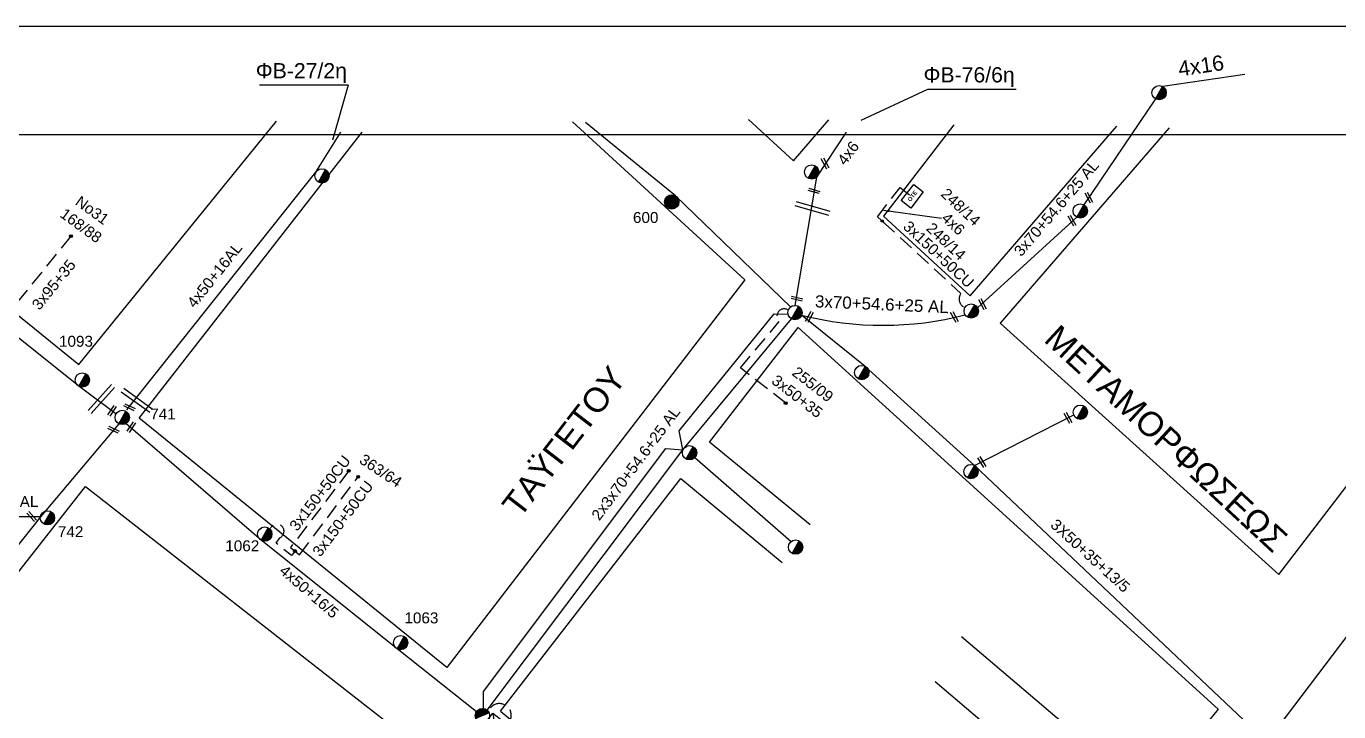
# Model space of a CAD drawing. Header units: millimetres. Extents: x 1421 to 7149, y 883 to 1925.
# Drawn here: x 6585.2 to 6801.4, y 1804.5 to 1917.4 of the extents above; entities that cross this region are included whole.
import ezdxf
from ezdxf.enums import TextEntityAlignment as Align

# ---------------------------------------------------------------- set-up
doc = ezdxf.new("R2010")
doc.units = ezdxf.units.MM
doc.linetypes.add('DASHED', pattern=[19.05, 12.7, -6.35])
for name, color, linetype in [('3X50+35+13_5', 7, 'Continuous'), ('4x50+16_5', 7, 'Continuous'), ('4x6', 7, 'SYN_LINE'), ('Pillar OTE', 7, 'Continuous'), ('Άγνωστα', 7, 'Continuous'), ('Γυμνά εναέρια ΧΤ (3Φ) 4x50AL', 7, 'Continuous'), ('Γυμνά εναέρια ΧΤ και ΦΟΠ (3Φ)   4x50+16AL', 7, 'Continuous'), ('Εναέρια παροχή ΧΤ 4x16', 7, 'SYN_LINE'), ('Επιγραφές - Σχήματα', 7, 'Continuous'), ('Καλωδια Χ.Τ 3x95+35', 7, 'DASHED'), ('Καλωδια Χ.Τ. 3x50+35', 7, 'Continuous'), ('Καλώδια ΧΤ   3x150+50CU', 7, 'DASHED'), ('Μηχανική τομή', 7, 'Continuous'), ('Στύλος Ξύλινος', 7, 'Continuous'), ('Στύλος Ξύλινος @ 1', 7, 'Continuous'), ('Στύλος ΦΜ', 7, 'Continuous'), ('Στύλος ΦΜ @ 1', 7, 'Continuous'), ('Συνδέσεις', 7, 'Continuous'), ('Συνεστραμμένα ΧΤ   3x70+54.6+25 AL', 7, 'SYN_LINE'), ('Τομή', 7, 'Continuous'), ('Υποσταθμός εναέριος 2 στύλων', 7, 'Continuous'), ('Υποσταθμός πόλεως', 7, 'Continuous'), ('Υπόβαθρο ΔΕΗ', 7, 'Continuous'), ('Υπόγεια καλώδια Παροχών ΧΤ   4x6', 7, 'DASHED')]:
    doc.layers.add(name, color=color, linetype=linetype)
doc.styles.add('arial', font='ARIAL.TTF')
doc.styles.get("Standard").update_dxf_attribs({"font": 'ARIAL.TTF'})
doc.linetypes.add('SYN_LINE', pattern='A,0.5,-0.0001,["/\\/\\/\\/",Standard,S=0.1,R=0,X=0,Y=-0.05],-0.25', length=0.7501)
doc.dimstyles.new('ISO-25', dxfattribs={"dimtxt": 2.5, "dimasz": 2.5, "dimexe": 1.25, "dimexo": 0.625, "dimtad": 1, "dimtxsty": 'Standard', "dimcen": 2.5, "dimadec": 0, "dimazin": 0, "dimtfac": 1, "dimtmove": 0, "dimatfit": 3, "dimfxl": 1, "dimarcsym": 0})

# ---------------------------------------------------------------- blocks, each defined once
blk = doc.blocks.new('ΥΠΑΡΧΩΝ ΞΥΛΙΝΟΣ ΣΤΥΛΟΣ')
at = {"layer": 'Στύλος Ξύλινος'}
h = blk.add_hatch(color=256, dxfattribs=at)
h.paths.add_polyline_path([(-2.62, 0, 0.270008), (-1.29, -2.28), (1.3, 2.27, 0.576266)])
h.paths.add_polyline_path([(-1.29, -2.28, 0.574793), (2.62, 0, 0.268822), (1.3, 2.27)])
blk.add_line((-1.29, -2.28), (1.3, 2.27), dxfattribs=at)
blk.add_circle((0, 0), 2.62, dxfattribs=at)
at = {"layer": 'Στύλος Ξύλινος', "flags": 4}
for tag, p in [('ΑΡΙΘΜΟΣ', (-4.91, 8.6)), ('ΤΥΠΟΣ', (-4.85, 3.39))]:
    blk.add_attdef(tag, p, '', height=4, dxfattribs=at)
blk = doc.blocks.new('ΥΠΑΡΧΩΝ ΤΣΙΜΕΝΤΕΝΙΟΣ ΣΤΥΛΟΣ')
at = {"layer": 'Στύλος ΦΜ'}
blk.add_hatch(color=256, dxfattribs=at).paths.add_polyline_path([(-1.29, -2.28, 0.574793), (2.62, 0, 0.268822), (1.3, 2.27)])
blk.add_line((-1.29, -2.28), (1.3, 2.27), dxfattribs=at)
blk.add_circle((0, 0), 2.62, dxfattribs=at)
at = {"layer": 'Στύλος ΦΜ', "flags": 4}
for tag, p in [('ΑΡΙΘΜΟΣ', (-4.68, 8.05)), ('ΤΥΠΟΣ', (-4.91, 3.03))]:
    blk.add_attdef(tag, p, '', height=4, dxfattribs=at)
blk = doc.blocks.new('ΥΠΟΣΤΑΘΜΟΣ ΕΝΑΕΡΙΟΣ ΕΠΙ 2 ΣΤΥΛΩΝ')
at = {"layer": 'Υποσταθμός εναέριος 2 στύλων', "linetype": 'Continuous'}
for points in [[(-11.97, -2.11, 0.574793), (-8.45, -0.07, 0.268822), (-9.64, 1.98)], [(9.68, -2.15, 0.574793), (13.19, -0.1, 0.268822), (12.01, 1.95)]]:
    blk.add_hatch(color=256, dxfattribs=at).paths.add_polyline_path(points)
for p, q in [((-11.97, -2.11), (-9.64, 1.98)), ((9.68, -2.15), (12.01, 1.95))]:
    blk.add_line(p, q, dxfattribs=at)
for centre in [(-10.81, -0.07), (10.84, -0.1)]:
    blk.add_circle(centre, 2.36, dxfattribs=at)
at = {"layer": 'Υποσταθμός πόλεως', "linetype": 'Continuous', "ltscale": 40}
blk.add_lwpolyline([(-8.57, 2.82), (8.57, 2.82), (8.57, -2.82), (-8.57, -2.82)], close=True, dxfattribs=at)
for points in [[(-5.75, 0), (-8.57, 2.82)], [(-8.57, -2.82), (-5.75, 0)], [(-5.75, 0), (5.75, 0)], [(5.75, 0), (8.57, 2.82)], [(8.57, -2.82), (5.75, 0)]]:
    blk.add_lwpolyline(points, dxfattribs=at)
at = {"layer": 'Υποσταθμός εναέριος 2 στύλων', "ltscale": 40, "flags": 1}
for tag, p in [('ΜΕΤΑΣΧΗΜΑΤΙΣΜΟΣ', (14.09, 2.51)), ('ΙΣΧΥΣ', (14.07, -0.28)), ('ΑΡΙΘΜΟΣ', (14.19, -3))]:
    blk.add_attdef(tag, p, '', height=1.8, dxfattribs=at)
blk = doc.blocks.new('ΜΗΧΑΝΙΚΗ ΤΟΜΗ')
at = {"layer": 'Μηχανική τομή', "ltscale": 40}
for p, q in [((-3.67, 1.17), (3.91, 1.17)), ((3.91, -0.38), (-3.67, -0.38))]:
    blk.add_line(p, q, dxfattribs=at)
blk = doc.blocks.new('ΤΟΜΗ')
at = {"layer": 'Τομή', "ltscale": 40}
for p, q in [((10.95, 0.22), (-12.13, 0.22)), ((10.95, -2.57), (-12.13, -2.57))]:
    blk.add_line(p, q, dxfattribs=at)
blk = doc.blocks.new('_ΣΥΝΔΕΣΗ')
at = {"layer": 'Συνδέσεις', "linetype": 'SYN_LINE', "ltscale": 40}
blk.add_hatch(color=256, dxfattribs=at).paths.add_polyline_path([(0.5, -0.01, 1), (-0.5, -0.01, 1)])
at = {"layer": 'Συνδέσεις'}
blk.add_circle((0, -0.01), 0.5, dxfattribs=at)
blk = doc.blocks.new('TSONTA XT1')
at = {"ltscale": 40}
h = blk.add_hatch(color=256, dxfattribs=at)
h.dxf.hatch_style = 1
h.paths.add_polyline_path([(596, 2487.7), (597.1, 2488.8), (596, 2489.9), (594.9, 2488.8)])
blk.add_lwpolyline([(594.9, 2488.8), (596, 2489.9), (597.1, 2488.8), (596, 2487.7)], close=True, dxfattribs=at)
blk = doc.blocks.new('PILLAR ΟΤΕ')
at = {"layer": 'Pillar OTE', "ltscale": 40}
blk.add_lwpolyline([(-3.31, 2.02), (3.39, 2.02), (3.39, -1.99), (-3.31, -1.99)], close=True, dxfattribs=at)
at = {"layer": 'Pillar OTE', "insert": (-1.81, 0.71), "char_height": 1.3575, "width": 109.961, "attachment_point": 1}
blk.add_mtext('{\\fArial|b1|i0|c161|p34;OTE}', dxfattribs=at)

msp = doc.modelspace()

# ---------------------------------------------------------------- linework, layer by layer
at = {"lineweight": -3, "ltscale": 0.1}
for points in [[(4932.72, 1917.4), (7149.36, 1917.4), (7149.36, 887.4), (4932.72, 887.4)], [(5038.25, 1899.55), (6989.1, 1899.55), (6989.1, 911.99), (5038.25, 911.99)]]:
    msp.add_lwpolyline(points, close=True, dxfattribs=at)
at = {"layer": '3X50+35+13_5', "color": 6, "lineweight": -3, "ltscale": 0.2}
msp.add_lwpolyline([(6711.13, 1871.18), (6692.15, 1889.49), (6677.33, 1901.54)], dxfattribs=at)
at = {"layer": '3X50+35+13_5', "color": 27, "lineweight": -3, "ltscale": 0.2}
for points in [[(6741.44, 1845.07), (6723.44, 1861.38), (6712.94, 1869.81)], [(6788.8, 1800.22), (6741.44, 1845.07), (6757.77, 1853.41)]]:
    msp.add_lwpolyline(points, dxfattribs=at)
at = {"layer": '4x50+16_5', "color": 1, "lineweight": -3, "ltscale": 0.2}
msp.add_lwpolyline([(6659.38, 1804.5), (6646.3, 1814.84), (6623.92, 1832.73), (6601.63, 1851.96)], dxfattribs=at)
at = {"layer": 'Άγνωστα', "lineweight": -3, "ltscale": 0.1}
for p, q in [((6638.26, 1907.69), (6623.65, 1907.69)), ((6638.26, 1907.69), (6635.68, 1898.61)), ((6733.66, 1907.01), (6722.69, 1901.88)), ((6748.27, 1907.01), (6733.66, 1907.01))]:
    msp.add_line(p, q, dxfattribs=at)
at = {"layer": 'Γυμνά εναέρια ΧΤ (3Φ) 4x50AL', "color": 85, "lineweight": -3, "ltscale": 0.2}
msp.add_lwpolyline([(6872.27, 1905.29), (6866.51, 1897.62), (6839.76, 1863.75), (6821.09, 1840.84), (6808.09, 1823.99), (6790.18, 1800.38)], dxfattribs=at)
at = {"layer": 'Γυμνά εναέρια ΧΤ (3Φ) 4x50AL', "color": 1, "lineweight": -3, "ltscale": 0.2}
msp.add_lwpolyline([(6587.53, 1836.62), (6577.65, 1836.59)], dxfattribs=at)
at = {"layer": 'Γυμνά εναέρια ΧΤ και ΦΟΠ (3Φ)   4x50+16AL', "color": 27, "lineweight": -3, "ltscale": 0.2}
for points in [[(6601.75, 1854.23), (6632.89, 1893.34), (6637.01, 1899.95)], [(6715.39, 1892.52), (6711.83, 1871.42)]]:
    msp.add_lwpolyline(points, dxfattribs=at)
at = {"layer": 'Γυμνά εναέρια ΧΤ και ΦΟΠ (3Φ)   4x50+16AL', "color": 85, "lineweight": -3, "ltscale": 0.2}
msp.add_lwpolyline([(6720.27, 1899.95), (6715.39, 1892.52)], dxfattribs=at)
at = {"layer": 'Γυμνά εναέρια ΧΤ και ΦΟΠ (3Φ)   4x50+16AL', "color": 1, "lineweight": -3, "ltscale": 0.2}
msp.add_lwpolyline([(6600.44, 1851.94), (6587.53, 1836.62), (6554.72, 1795.32), (6530.59, 1763.16)], dxfattribs=at)
at = {"layer": 'Εναέρια παροχή ΧΤ 4x16', "color": 27, "lineweight": -3, "ltscale": 0.2}
msp.add_lwpolyline([(6785.94, 1909.43), (6772.43, 1907.47)], dxfattribs=at)
at = {"layer": 'Καλωδια Χ.Τ 3x95+35', "color": 85, "lineweight": -3, "ltscale": 0.2}
msp.add_lwpolyline([(6592.55, 1882.83), (6581.93, 1869.74), (6574.1, 1876.1)], dxfattribs=at)
at = {"layer": 'Καλωδια Χ.Τ. 3x50+35', "color": 6, "linetype": 'DASHED', "lineweight": -3, "ltscale": 0.2}
msp.add_lwpolyline([(6710.32, 1855.33), (6702.86, 1861.11), (6709.27, 1868.77)], dxfattribs=at)
msp.add_arc((6710.06, 1869.66), 1.19, 55.1787, 228.5803, dxfattribs=at)
at = {"layer": 'Καλώδια ΧΤ   3x150+50CU', "color": 27, "lineweight": -3, "ltscale": 0.2}
msp.add_lwpolyline([(6726.35, 1885.19), (6739.2, 1873.39)], dxfattribs=at)
at = {"layer": 'Καλώδια ΧΤ   3x150+50CU', "color": 1, "lineweight": -3, "ltscale": 0.2}
msp.add_lwpolyline([(6638.33, 1844.16), (6628.74, 1831.57), (6630.23, 1830.36), (6639.88, 1843.19)], dxfattribs=at)
at = {"layer": 'Καλώδια ΧΤ   3x150+50CU', "color": 1, "lineweight": -3, "ltscale": 0.2, "flags": 128}
msp.add_lwpolyline([(6629.49, 1830.96), (6628.91, 1830.23), (6626.39, 1832.24), (6627, 1833.16)], dxfattribs=at)
at = {"layer": 'Καλώδια ΧΤ   3x150+50CU', "color": 27, "lineweight": -3, "ltscale": 0.2}
msp.add_arc((6740.4, 1872.48), 1.51, 142.8706, 248.7336, dxfattribs=at)
at = {"layer": 'Καλώδια ΧΤ   3x150+50CU', "color": 1, "lineweight": -3, "ltscale": 0.2}
msp.add_arc((6626.49, 1834.22), 1.18, 295.9836, 163.2718, dxfattribs=at)
at = {"layer": 'Συνεστραμμένα ΧΤ   3x70+54.6+25 AL', "color": 27, "lineweight": -3, "ltscale": 20}
for points in [[(6771.26, 1905.42), (6759.44, 1888)], [(6758.27, 1885.95), (6741.92, 1871.03)]]:
    msp.add_lwpolyline(points, dxfattribs=at)
at = {"layer": 'Συνεστραμμένα ΧΤ   3x70+54.6+25 AL', "color": 85, "lineweight": -3, "ltscale": 20}
msp.add_lwpolyline([(6599.99, 1853.55), (6593.87, 1858.11), (6572.36, 1875.3), (6547.32, 1895.71), (6534.05, 1901.17)], dxfattribs=at)
at = {"layer": 'Συνεστραμμένα ΧΤ   3x70+54.6+25 AL', "color": 36, "lineweight": -3, "ltscale": 20}
msp.add_lwpolyline([(6660.54, 1805.02), (6660.56, 1807.82), (6690.56, 1847.84), (6693.4, 1847.61), (6692.78, 1850.74), (6708.44, 1870.01), (6710.71, 1869.95)], dxfattribs=at)
at = {"layer": 'Συνεστραμμένα ΧΤ   3x70+54.6+25 AL', "color": 6, "lineweight": -3, "ltscale": 20}
for points in [[(6661.15, 1804.74), (6693.4, 1847.61), (6711.27, 1869.22)], [(6695.36, 1846.36), (6711.21, 1832.52)]]:
    msp.add_lwpolyline(points, dxfattribs=at)
at = {"layer": 'Συνεστραμμένα ΧΤ   3x70+54.6+25 AL', "color": 27, "lineweight": -3, "ltscale": 20}
msp.add_arc((6726.32, 1922.51), 54.37, 255.7565, 284.4448, dxfattribs=at)
at = {"layer": 'Συνεστραμμένα ΧΤ   3x70+54.6+25 AL', "color": 6, "linetype": 'DASHED', "lineweight": -3, "ltscale": 0.2}
msp.add_arc((6663.17, 1803.9), 1.93, 310.8693, 161.2798, dxfattribs=at)
at = {"layer": 'Υπόβαθρο ΔΕΗ', "lineweight": -3, "ltscale": 0.2}
for p, q in [((6697.75, 1848.9), (6712.36, 1867.8)), ((6712.36, 1867.8), (6781.59, 1804.93)), ((6714.37, 1835.29), (6697.75, 1848.9)), ((6663.31, 1804.58), (6693.06, 1842.9)), ((6693.06, 1842.9), (6709.75, 1829.07)), ((6769.97, 1790.77), (6739.26, 1816.83)), ((6764.66, 1784.13), (6734.97, 1809.43)), ((6663.31, 1804.58), (6734.73, 1746.12)), ((6781.59, 1804.93), (6769.97, 1790.77))]:
    msp.add_line(p, q, dxfattribs=at)
for points in [[(6538.07, 1906.93), (6593.85, 1861.68), (6626.44, 1901.77)], [(6675.22, 1901.63), (6703.57, 1875.65), (6654.49, 1811.77), (6603.82, 1852.84), (6640.56, 1899.95)], [(6704.19, 1902.03), (6711.59, 1895.24), (6717.43, 1902.01)], [(6738.04, 1901.17), (6726.43, 1886.11), (6740.69, 1873.01), (6764.85, 1900.96)], [(6773.48, 1900.69), (6745.64, 1868.47), (6791.55, 1827.08), (6846.9, 1899.24)], [(6586.63, 1724.41), (6532.31, 1761.77), (6594.98, 1841.58), (6646.24, 1801.5), (6586.63, 1724.41)]]:
    msp.add_lwpolyline(points, dxfattribs=at)
at = {"layer": 'Υπόγεια καλώδια Παροχών ΧΤ   4x6', "color": 27, "lineweight": -3, "ltscale": 0.2}
msp.add_lwpolyline([(6726.76, 1884.82), (6725.45, 1886.02), (6729.16, 1890.84), (6730.74, 1889.62)], dxfattribs=at)

# ---------------------------------------------------------------- block references
at = {"layer": 'Pillar OTE', "xscale": 0.5, "yscale": 0.5, "zscale": 0.5, "rotation": 52.37440947548089}
msp.add_blockref('PILLAR ΟΤΕ', (6731.17, 1889.37), dxfattribs=at)
at = {"layer": 'Μηχανική τομή', "lineweight": -3}
for p, xscale, yscale, zscale, rotation in [((6716.91, 1894.83), 0.2500000000006097, 0.2500000000006097, 0.2500000000006097, 118.6268046874659), ((6715.03, 1890.37), 0.2500000000008909, 0.2500000000008909, 0.2500000000008909, 164.0272737701888), ((6760.36, 1889.18), 0.2500000000006097, 0.2500000000006097, 0.2500000000006097, 118.6268046874659), ((6757.59, 1885.4), 0.2500000000006097, 0.2500000000006097, 0.2500000000006097, 118.6268046874659), ((6712.22, 1872.62), 0.2500000000005475, 0.2500000000005475, 0.2500000000005475, 166.5300639675026), ((6714.31, 1869.46), 0.2500000000004204, 0.2500000000004204, 0.2500000000004204, 61.17924003758701), ((6738.22, 1869.53), 0.2500000000006097, 0.2500000000006097, 0.2500000000006097, 118.6268046874659), ((6742.84, 1871.63), 0.2500000000006097, 0.2500000000006097, 0.2500000000006097, 118.6268046874659), ((6599.38, 1853.98), 0.2499999999993406, 0.2499999999993406, 0.2499999999993406, 56.43075235492309), ((6602.14, 1854.58), 0.2499999999994125, 0.2499999999994125, 0.2499999999994125, 335.0209320811458), ((6756.94, 1852.91), 0.2500000000006097, 0.2500000000006097, 0.2500000000006097, 118.6268046874659), ((6599.5, 1850.87), 0.2499999999994125, 0.2499999999994125, 0.2499999999994125, 335.0209320811458), ((6602.57, 1851.29), 0.2499999999993406, 0.2499999999993406, 0.2499999999993406, 56.43075235492309), ((6742.72, 1845.65), 0.2499999999998485, 0.2499999999998485, 0.2499999999998485, 120.9513409648445), ((6586.19, 1836.69), 0.2499999999966098, 0.2499999999966098, 0.2499999999966098, 131.7491457176247)]:
    msp.add_blockref('ΜΗΧΑΝΙΚΗ ΤΟΜΗ', p, dxfattribs=dict(at, xscale=xscale, yscale=yscale, zscale=zscale, rotation=rotation))
at = {"layer": 'Στύλος Ξύλινος @ 1', "lineweight": -3, "ltscale": 40}
ref = msp.add_blockref('ΥΠΑΡΧΩΝ ΞΥΛΙΝΟΣ ΣΤΥΛΟΣ', (6691.56, 1888.47), dxfattribs=dict(at, xscale=0.4499999999998181, yscale=0.4499999999998181, zscale=0.4499999999998181))
ref.add_attrib('ΤΥΠΟΣ', '600', (6685.16, 1885), dxfattribs={"layer": 'Στύλος Ξύλινος', "height": 1.8, "flags": 4})
at = {"layer": 'Στύλος ΦΜ @ 1', "lineweight": -3, "ltscale": 40, "xscale": 0.4499999999998181, "yscale": 0.4499999999998181, "zscale": 0.4499999999998181}
for p in [(6771.84, 1906.45), (6714.61, 1893.4), (6633.92, 1892.76), (6758.85, 1886.98), (6711.85, 1870.24), (6740.88, 1870.49), (6722.85, 1860.36), (6758.87, 1853.83), (6694.48, 1847.15), (6740.85, 1844.05), (6711.95, 1831.6)]:
    msp.add_blockref('ΥΠΑΡΧΩΝ ΤΣΙΜΕΝΤΕΝΙΟΣ ΣΤΥΛΟΣ', p, dxfattribs=at)
at = {"layer": 'Στύλος ΦΜ @ 1', "lineweight": -3, "ltscale": 40}
ref = msp.add_blockref('ΥΠΑΡΧΩΝ ΤΣΙΜΕΝΤΕΝΙΟΣ ΣΤΥΛΟΣ', (6594.45, 1859.13), dxfattribs=dict(at, xscale=0.4499999999998181, yscale=0.4499999999998181, zscale=0.4499999999998181))
ref.add_attrib('ΑΡΙΘΜΟΣ', '1093', (6590.6, 1864.61), dxfattribs={"layer": 'Στύλος ΦΜ', "height": 1.8, "flags": 4})
ref = msp.add_blockref('ΥΠΑΡΧΩΝ ΤΣΙΜΕΝΤΕΝΙΟΣ ΣΤΥΛΟΣ', (6601.02, 1852.96), dxfattribs=dict(at, xscale=0.4499999999998181, yscale=0.4499999999998181, zscale=0.4499999999998181))
ref.add_attrib('ΑΡΙΘΜΟΣ', '741', (6605.63, 1852.63), dxfattribs={"layer": 'Στύλος ΦΜ', "height": 1.8, "flags": 4})
ref = msp.add_blockref('ΥΠΑΡΧΩΝ ΤΣΙΜΕΝΤΕΝΙΟΣ ΣΤΥΛΟΣ', (6588.7, 1836.43), dxfattribs=dict(at, xscale=0.4499999999998181, yscale=0.4499999999998181, zscale=0.4499999999998181))
ref.add_attrib('ΑΡΙΘΜΟΣ', '742', (6590.42, 1833.25), dxfattribs={"layer": 'Στύλος ΦΜ', "height": 1.8, "flags": 4})
ref = msp.add_blockref('ΥΠΑΡΧΩΝ ΤΣΙΜΕΝΤΕΝΙΟΣ ΣΤΥΛΟΣ', (6624.5, 1833.75), dxfattribs=dict(at, xscale=0.4499999999998181, yscale=0.4499999999998181, zscale=0.4499999999998181))
ref.add_attrib('ΑΡΙΘΜΟΣ', '1062', (6618, 1830.92), dxfattribs={"layer": 'Στύλος ΦΜ', "height": 1.8, "flags": 4})
ref = msp.add_blockref('ΥΠΑΡΧΩΝ ΤΣΙΜΕΝΤΕΝΙΟΣ ΣΤΥΛΟΣ', (6646.88, 1815.87), dxfattribs=dict(at, xscale=0.4499999999998181, yscale=0.4499999999998181, zscale=0.4499999999998181))
ref.add_attrib('ΑΡΙΘΜΟΣ', '1063', (6647.51, 1819.05), dxfattribs={"layer": 'Στύλος ΦΜ', "height": 1.8, "flags": 4})
at = {"layer": 'Συνδέσεις', "xscale": 0.2, "yscale": 0.2, "zscale": 0.2, "rotation": 316.5634447329367}
msp.add_blockref('TSONTA XT1', (6297.43, 1605.84), dxfattribs=at)
at = {"layer": 'Συνδέσεις', "lineweight": -3, "xscale": 0.4777242751392805, "yscale": 0.4777242751392805, "zscale": 0.4777242751392805}
for p in [(6592.56, 1882.83), (6710.32, 1855.33), (6638.33, 1844.17), (6639.88, 1843.19), (6629.49, 1830.96)]:
    msp.add_blockref('_ΣΥΝΔΕΣΗ', p, dxfattribs=at)
at = {"layer": 'Τομή', "lineweight": -3}
for p, xscale, yscale, zscale, rotation in [((6714.49, 1887.16), 0.2500000000004972, 0.2500000000004972, 0.2500000000004972, 164.1687919838159), ((6597.69, 1855.7), 0.250000000000177, 0.250000000000177, 0.250000000000177, 228.2161542942196), ((6603.11, 1855.65), 0.2500000000003399, 0.2500000000003399, 0.2500000000003399, 144.3361269412976)]:
    msp.add_blockref('ΤΟΜΗ', p, dxfattribs=dict(at, xscale=xscale, yscale=yscale, zscale=zscale, rotation=rotation))
at = {"layer": 'Υποσταθμός εναέριος 2 στύλων', "lineweight": -3, "xscale": 0.5, "yscale": 0.5, "zscale": 0.5, "rotation": 142.3856411018036}
msp.add_blockref('ΥΠΟΣΤΑΘΜΟΣ ΕΝΑΕΡΙΟΣ ΕΠΙ 2 ΣΤΥΛΩΝ', (6664.63, 1800.51), dxfattribs=at)

# ---------------------------------------------------------------- texts
at = {"lineweight": -3, "ltscale": 40, "char_height": 4, "width": 64.8866, "attachment_point": 1, "style": 'arial'}
for s, insert, rotation in [('ΜΕΤΑΜΟΡΦΩΣΕΩΣ', (6755.38, 1868.52), 317.2533), ('ΤΑΫΓΕΤΟΥ', (6663.35, 1838.68), 52.4016)]:
    msp.add_mtext(s, dxfattribs=dict(at, insert=insert, rotation=rotation))
at = {"layer": '4x6', "lineweight": -3, "ltscale": 0.1}
for s, rotation, p in [('No31', 323.9477, (6596.07, 1887.09)), ('168/88', 323.9477, (6594.24, 1884.58)), ('4x50+16AL', 51.4625, (6616.22, 1876.42)), ('3x95+35', 50.9326, (6589.73, 1874.84)), ('4x50AL', 0.1481, (6582.94, 1839.1)), ('4x50+16/5', 319.2272, (6631.82, 1824.29))]:
    msp.add_text(s, height=1.8, rotation=rotation, dxfattribs=at).set_placement(p, align=Align.MIDDLE_CENTER)
at = {"layer": 'Άγνωστα', "lineweight": -3, "ltscale": 0.1}
for s, height, rotation, p in [('4x16', 2.5, 8.2675, (6778.74, 1910.91)), ('4x6', 1.8, 53.6648, (6720.61, 1896.52)), ('3x70+54.6+25 AL', 1.8, 49.3651, (6754.91, 1887.46)), ('248/14', 1.8, 317, (6739.17, 1887.63)), ('4x6', 1.8, 317, (6737.93, 1884.87)), ('3x150+50CU', 1.8, 317, (6735.52, 1879.84)), ('248/14', 1.8, 317, (6736.76, 1881.97)), ('3x70+54.6+25 AL', 2, 357.4493, (6726.17, 1871.62)), ('3x50+35', 1.8, 322.2211, (6712.23, 1856.45)), ('255/09', 1.8, 322.2211, (6714.79, 1858.42)), ('2x3x70+54.6+25 AL', 1.8, 53.3095, (6685.62, 1845.41)), ('3x150+50CU', 1.8, 52.7166, (6633.59, 1840.51)), ('363/64', 1.8, 326.3326, (6643.62, 1844.2)), ('3x150+50CU', 1.8, 53.0503, (6637.36, 1836.3)), ('3X50+35+13/5', 1.8, 317.8168, (6760.51, 1830.2))]:
    msp.add_text(s, height=height, rotation=rotation, dxfattribs=at).set_placement(p, align=Align.MIDDLE_CENTER)
for s, p in [('ΦΒ-27/2η', (6630.53, 1910.08)), ('ΦΒ-76/6η', (6740.54, 1909.4))]:
    msp.add_text(s, height=2.5, dxfattribs=at).set_placement(p, align=Align.MIDDLE_CENTER)

# ---------------------------------------------------------------- leaders
at = {"layer": 'Επιγραφές - Σχήματα', "ltscale": 40}
msp.add_leader([(6726.43, 1887.08), (6736.01, 1885.78)], dimstyle='ISO-25', override={"dimasz": 1, "dimtad": 0}, dxfattribs=at)

doc.saveas('drawing.dxf')
